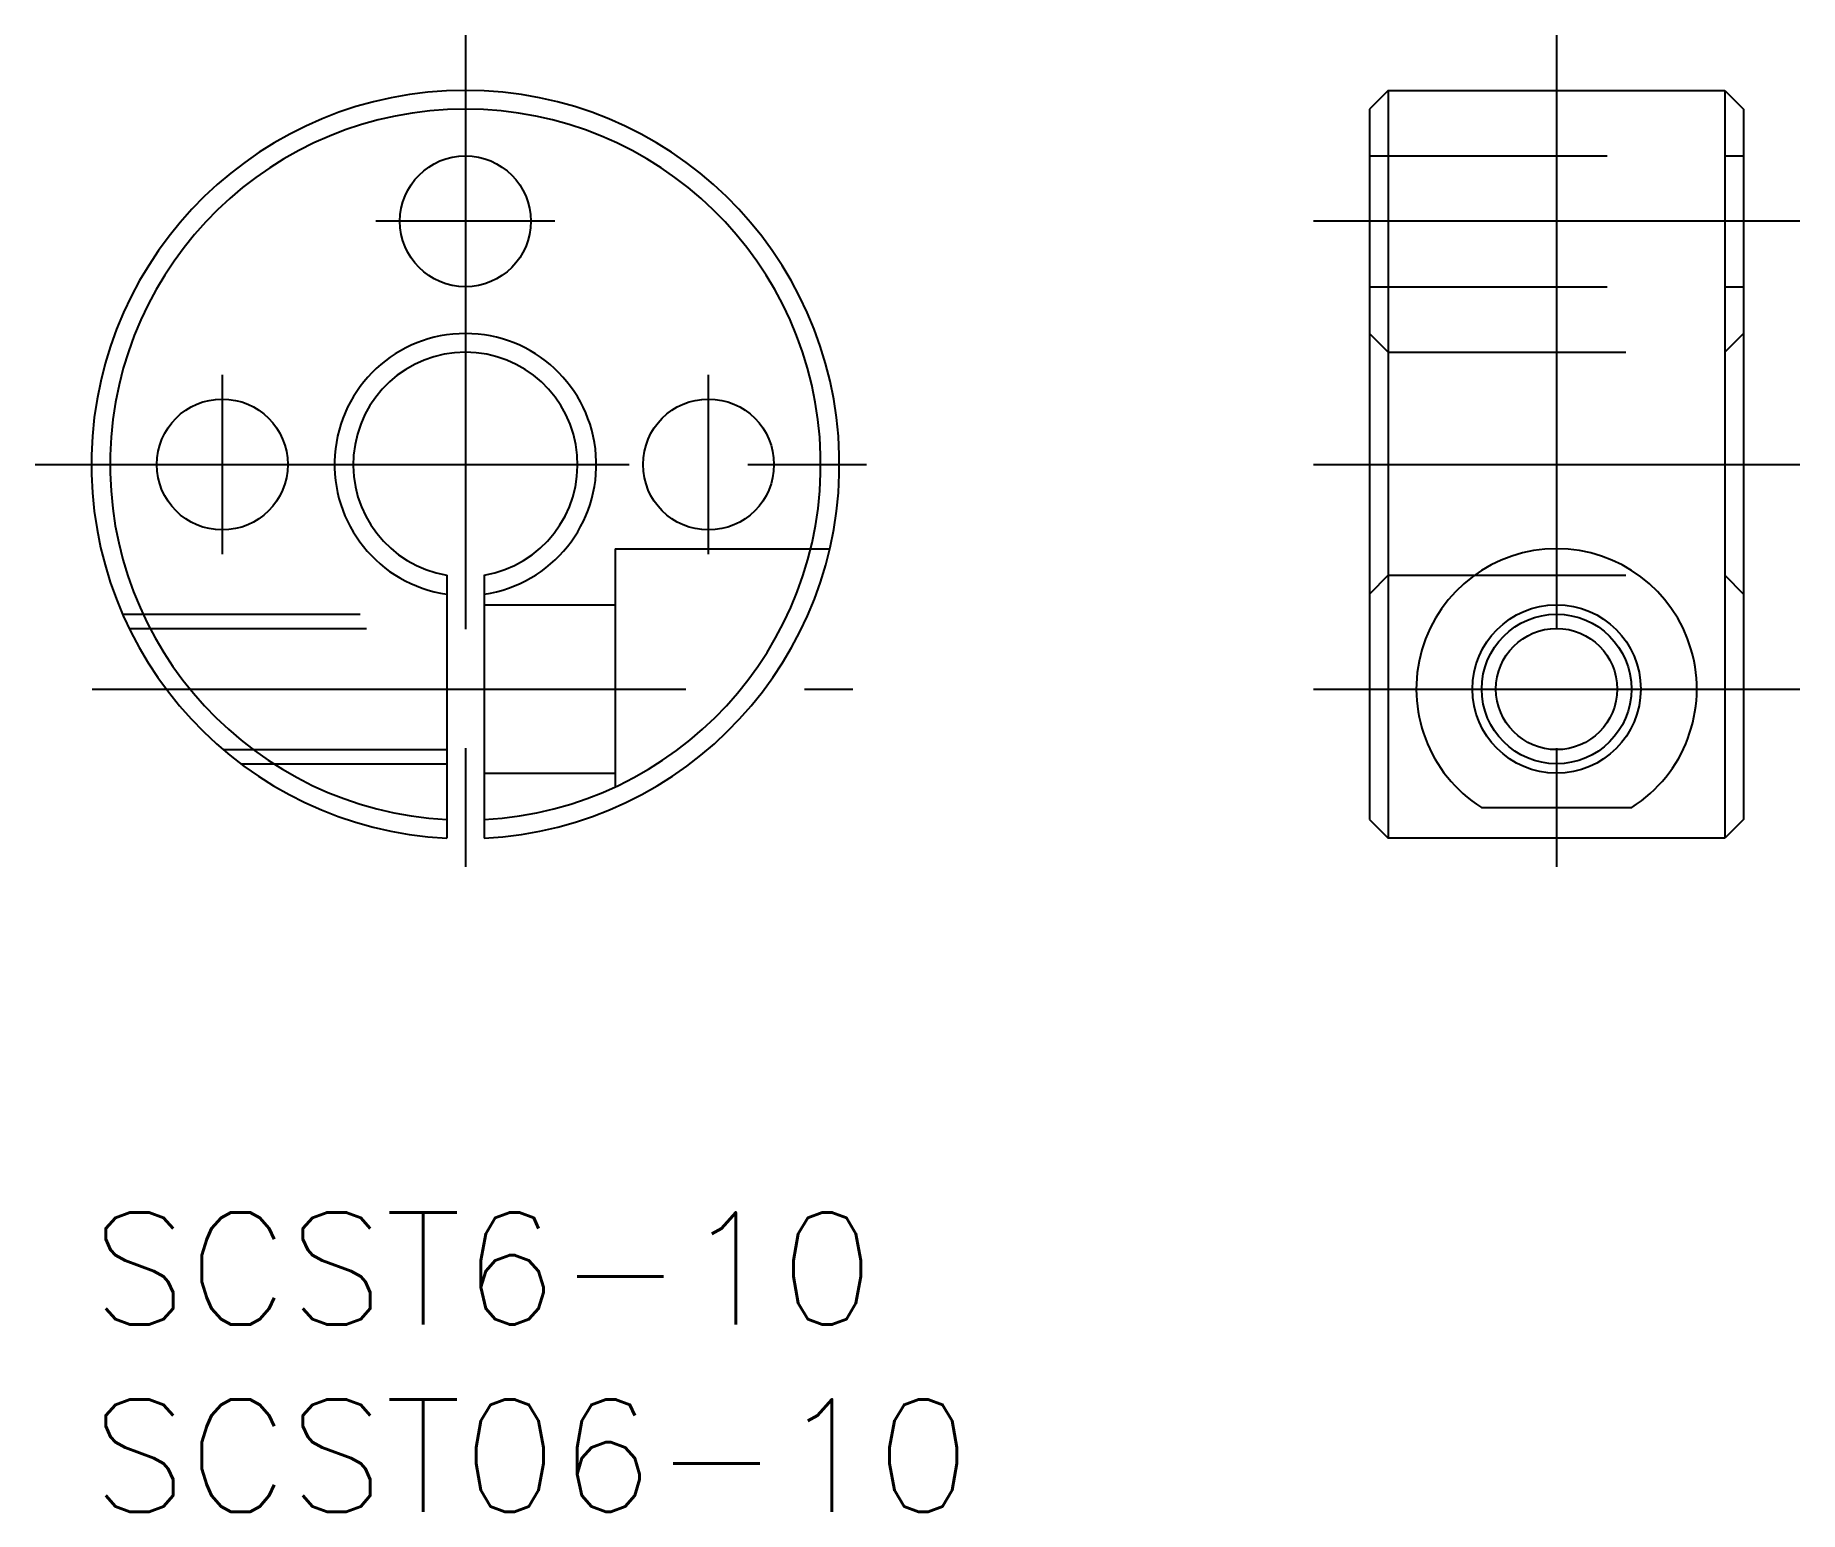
# Model space of a CAD drawing. Extents: x -1.5 to 45.7, y -8 to 31.5.
import ezdxf

# ---------------------------------------------------------------- set-up
doc = ezdxf.new("R2010")
doc.units = 0
doc.header["$LTSCALE"] = 0.5
doc.linetypes.add('CENTER', pattern=[50.8, 31.75, -6.35, 6.35, -6.35])
doc.linetypes.add('DASHED', pattern=[19.05, 12.7, -6.35])
for name, color, linetype in [('MSM_CENTER', 1, 'CENTER'), ('MSM_CONTINUOUS', 7, 'CONTINUOUS'), ('MSM_DASHED', 4, 'DASHED'), ('MSM_NARROW', 5, 'CONTINUOUS'), ('MSM_PART_NUMBER', 7, 'CONTINUOUS')]:
    doc.layers.add(name, color=color, linetype=linetype)
doc.styles.get("Standard").update_dxf_attribs({"font": 'txt.shx', "height": 3, "bigfont": 'bigfont.shx'})

# ---------------------------------------------------------------- blocks, each defined once
blk = doc.blocks.new('*U7')
at = {"layer": 'MSM_PART_NUMBER'}
blk.add_text('SCST6-10', height=3, dxfattribs=at).set_placement((0, -3))
blk = doc.blocks.new('*U8')
at = {"layer": 'MSM_PART_NUMBER'}
blk.add_text('SCST06-10', height=3, dxfattribs=at).set_placement((0, -8))

msp = doc.modelspace()

# ---------------------------------------------------------------- linework, layer by layer
at = {"layer": 'MSM_CENTER'}
for p, q in [((10, 31.458), (10, 8.517)), ((39.175, 31.458), (39.175, 8.517)), ((12.395, 26.487), (7.605, 26.487)), ((45.675, 26.487), (32.675, 26.487)), ((3.5, 22.382), (3.5, 17.593)), ((16.5, 17.593), (16.5, 22.382)), ((-1.5, 19.987), (21.5, 19.987)), ((32.675, 19.987), (45.675, 19.987)), ((0.017, 13.987), (20.357, 13.987)), ((32.675, 13.987), (45.675, 13.987))]:
    msp.add_line(p, q, dxfattribs=at)
at = {"layer": 'MSM_CONTINUOUS'}
for p, q in [((34.675, 29.987), (34.175, 29.487)), ((34.675, 29.987), (34.675, 10)), ((34.675, 29.987), (43.675, 29.987)), ((43.675, 29.987), (43.675, 10)), ((43.675, 29.987), (44.175, 29.487)), ((34.175, 29.487), (34.175, 10.501)), ((44.175, 29.487), (44.175, 10.501)), ((9.5, 17.029), (9.5, 10)), ((10.5, 17.029), (10.5, 10)), ((34.175, 10.501), (34.675, 10)), ((37.164, 10.822), (41.187, 10.822)), ((44.175, 10.501), (43.675, 10)), ((43.675, 10), (34.675, 10))]:
    msp.add_line(p, q, dxfattribs=at)
for centre, radius in [((10, 26.487), 1.75), ((3.5, 19.987), 1.75), ((16.5, 19.987), 1.75), ((39.175, 13.987), 2.25), ((39.175, 13.987), 1.621)]:
    msp.add_circle(centre, radius, dxfattribs=at)
for centre, radius, start, end in [((10, 19.987), 10, 272.866, 267.134), ((10, 19.987), 9.5, 273.017, 266.983), ((10, 19.987), 3.5, 278.2132, 261.7868), ((10, 19.987), 3, 279.5941, 260.4059), ((39.175, 13.987), 3.75, 302.4307, 237.5693)]:
    msp.add_arc(centre, radius, start, end, dxfattribs=at)
at = {"layer": 'MSM_DASHED'}
for p, q in [((34.175, 28.237), (44.175, 28.237)), ((34.175, 24.737), (44.175, 24.737)), ((34.175, 23.487), (34.675, 22.987)), ((43.675, 22.987), (44.175, 23.487)), ((34.675, 22.987), (43.675, 22.987)), ((14, 17.737), (14, 10.822)), ((14, 17.737), (19.744, 17.737)), ((34.675, 17.029), (34.175, 16.523)), ((34.675, 17.029), (43.675, 17.029)), ((43.675, 17.029), (44.175, 16.523)), ((10.5, 16.237), (14, 16.237)), ((0.835, 15.987), (9.5, 15.987)), ((1.01, 15.608), (9.5, 15.608)), ((3.525, 12.366), (9.5, 12.366)), ((4, 11.987), (9.5, 11.987)), ((10.5, 11.737), (14, 11.737))]:
    msp.add_line(p, q, dxfattribs=at)
at = {"layer": 'MSM_NARROW'}
msp.add_circle((39.175, 13.987), 2, dxfattribs=at)

# ---------------------------------------------------------------- block references
at = {"layer": 'MSM_CONTINUOUS'}
for name in ['*U7', '*U8']:
    msp.add_blockref(name, (0, 0), dxfattribs=at)

doc.saveas('drawing.dxf')
